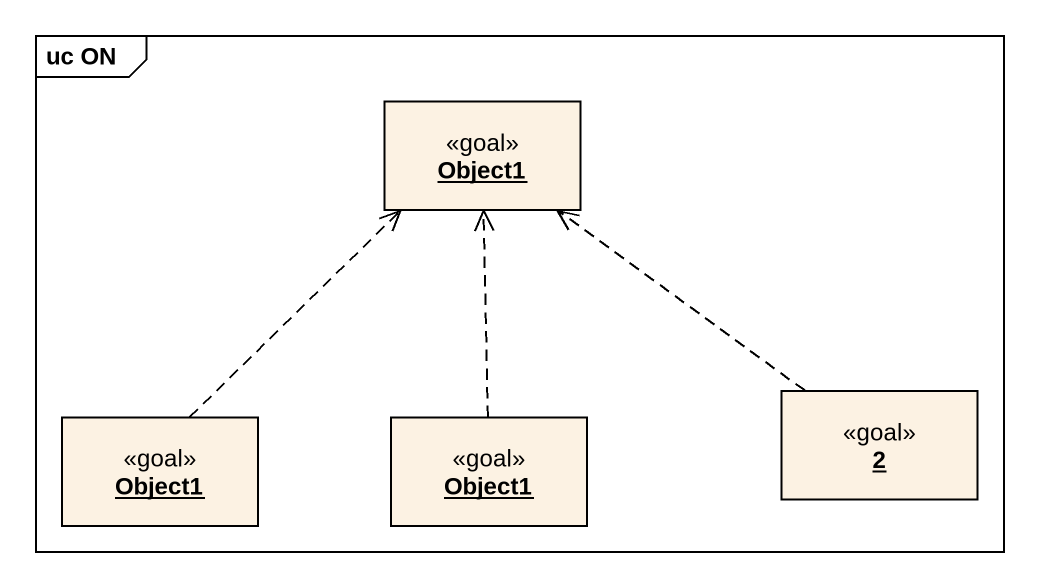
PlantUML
@startuml
mainframe uc ON
hide circle
hide empty members
object Object1 <<goal>>
object "Object1" as Object1_2 <<goal>>
object "Object1" as Object1_3 <<goal>>
object "2" as o2 <<goal>>
Object1_2 .up.> Object1
Object1_3 .up.> Object1
o2 .up.> Object1
@enduml
